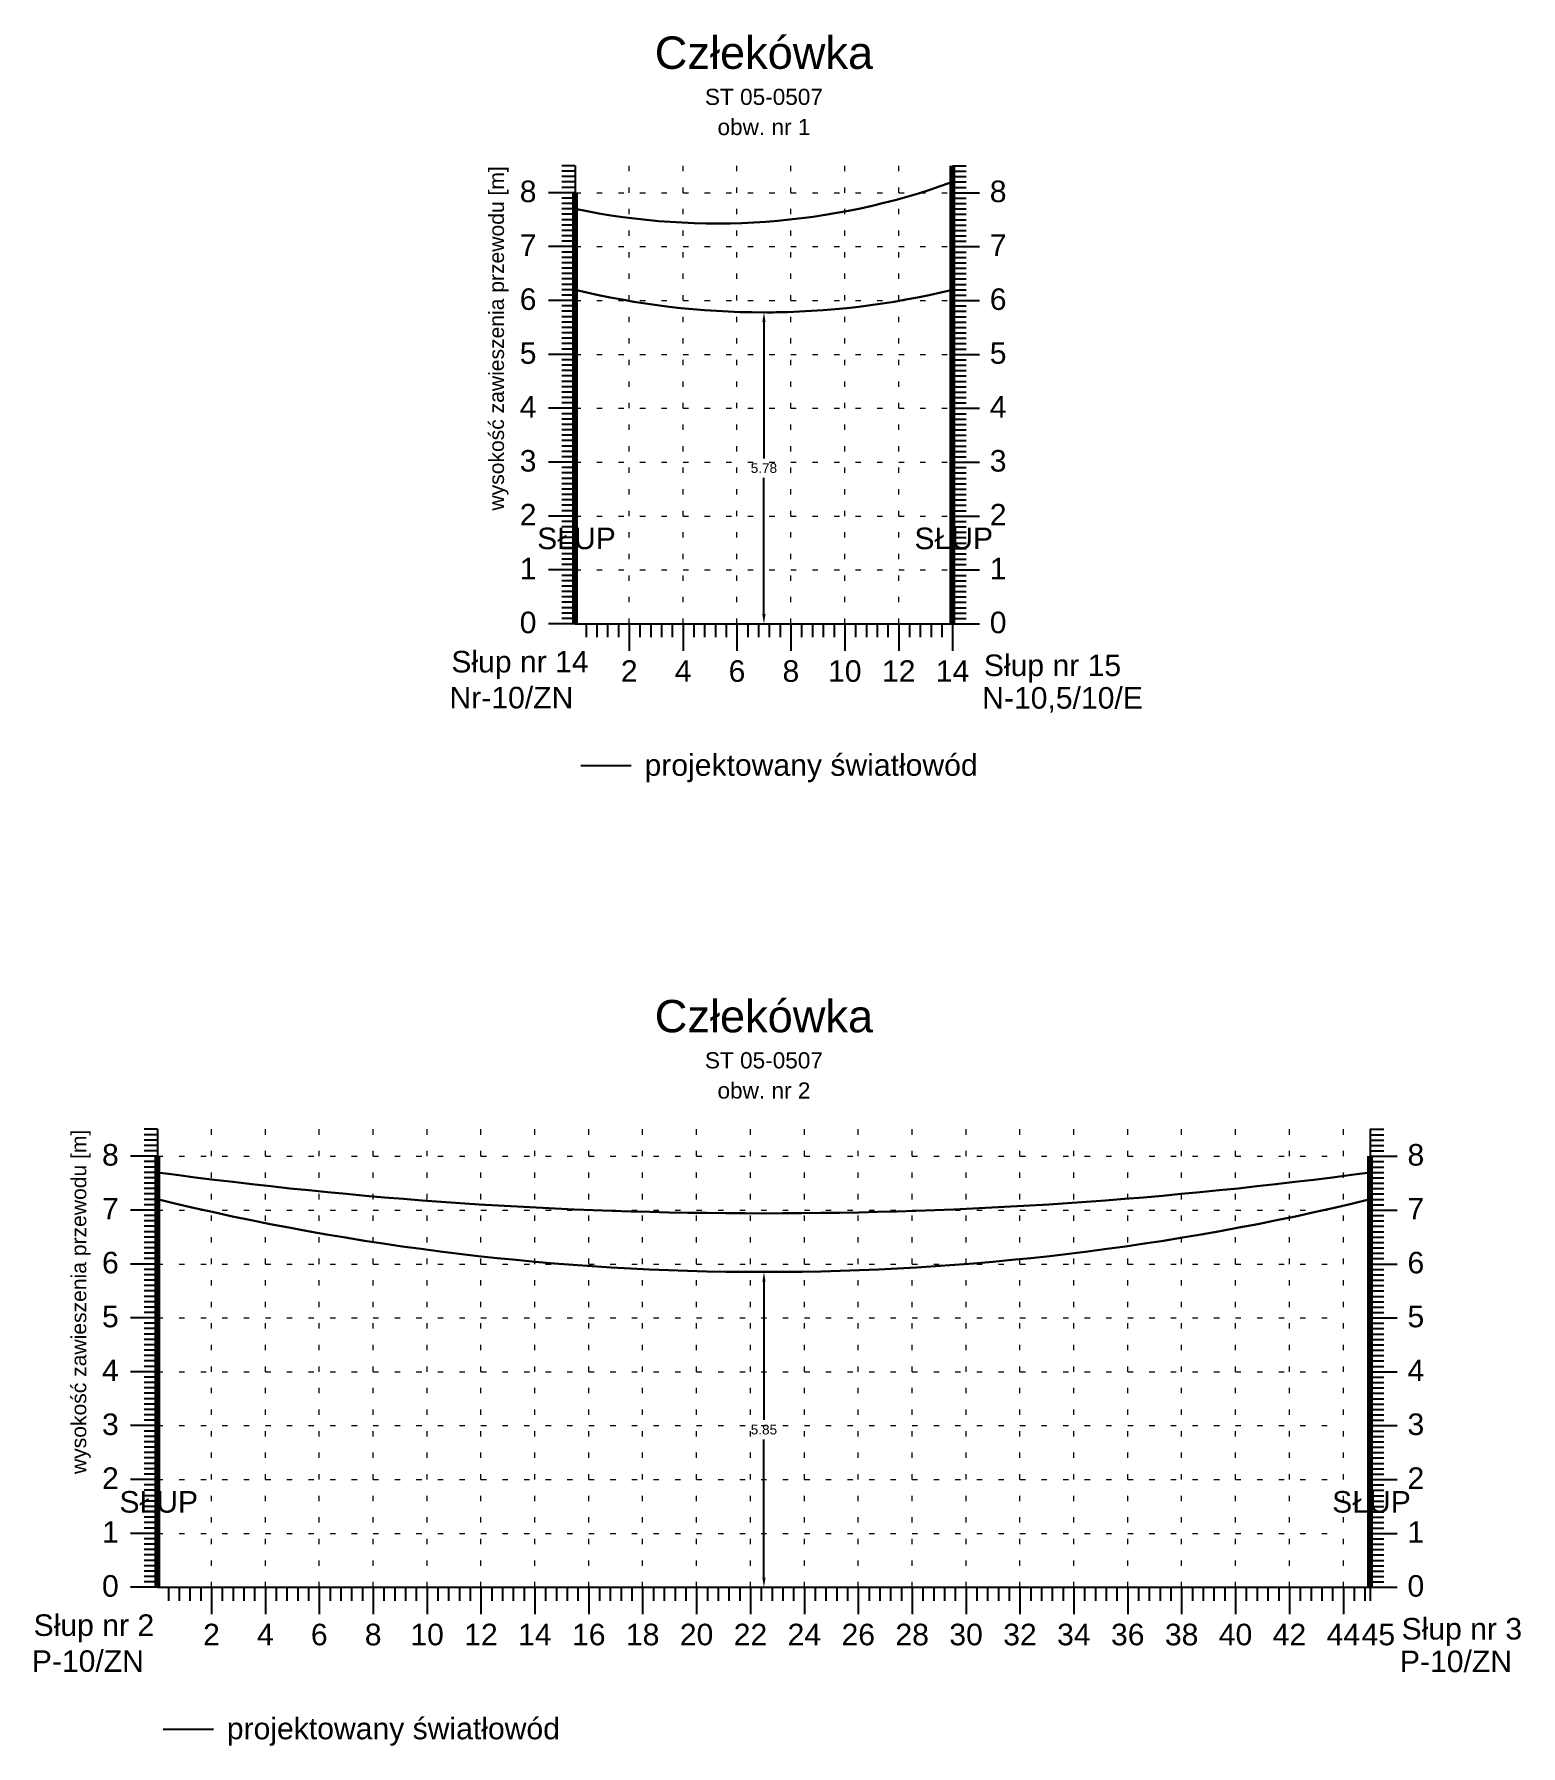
# Model space of a CAD drawing. Header units: inches. Extents: x -871 to 330, y 1326 to 1364.
# Drawn here: x -776.28 to -748.7, y 1331.44 to 1363.2 of the extents above; entities that cross this region are included whole.
import ezdxf
from ezdxf.enums import TextEntityAlignment as Align

# ---------------------------------------------------------------- set-up
doc = ezdxf.new("R2010")
doc.units = ezdxf.units.IN
doc.header["$MEASUREMENT"] = 0
doc.linetypes.add('ACAD_ISO07W100', pattern=[3, 0, -3])
doc.layers.add('ramka', color=7, linetype='Continuous', plot=False)
doc.styles.get("Standard").update_dxf_attribs({"font": 'arial.ttf'})
doc.dimstyles.get("Standard").update_dxf_attribs({"dimtxt": 0.25, "dimasz": 0.18, "dimexe": 0.18, "dimexo": 0.0625, "dimgap": -0.09, "dimtad": 0, "dimtih": 1, "dimtoh": 1, "dimzin": 0, "dimdsep": 46, "dimtxsty": 'Standard', "dimcen": 0.09, "dimadec": 0, "dimazin": 0, "dimtfac": 1, "dimtofl": 0, "dimtmove": 0, "dimatfit": 3, "dimfxl": 1, "dimtolj": 1, "dimtzin": 0, "dimarcsym": 0})

# ---------------------------------------------------------------- blocks, each defined once
blk = doc.blocks.new('*D3')
at = {"color": 0, "lineweight": -2}
for p, q in [((-762.684, 1358.036), (-762.559, 1358.036)), ((-762.739, 1357.856), (-762.739, 1355.326)), ((-762.739, 1352.436), (-762.739, 1354.966)), ((-762.834, 1352.256), (-762.559, 1352.256))]:
    blk.add_line(p, q, dxfattribs=at)
at = {"color": 0}
for points in [[(-762.709, 1357.856), (-762.769, 1357.856), (-762.739, 1358.036)], [(-762.709, 1352.436), (-762.769, 1352.436), (-762.739, 1352.256)]]:
    blk.add_solid(points, dxfattribs=at)
at = {"layer": 'Defpoints', "color": 0}
for p in [(-762.747, 1358.036), (-762.897, 1352.256), (-762.739, 1352.256)]:
    blk.add_point(p, dxfattribs=at)
at = {"color": 0, "lineweight": 25, "insert": (-762.739, 1355.146), "char_height": 0.18, "attachment_point": 5}
blk.add_mtext('\\A1;5.78', dxfattribs=at)
blk = doc.blocks.new('*D4')
at = {"color": 0, "lineweight": -2}
for p, q in [((-762.684, 1340.228), (-762.559, 1340.228)), ((-762.739, 1340.048), (-762.739, 1337.482)), ((-762.739, 1334.556), (-762.739, 1337.122)), ((-762.834, 1334.376), (-762.559, 1334.376))]:
    blk.add_line(p, q, dxfattribs=at)
at = {"color": 0}
for points in [[(-762.709, 1340.048), (-762.769, 1340.048), (-762.739, 1340.228)], [(-762.709, 1334.556), (-762.769, 1334.556), (-762.739, 1334.376)]]:
    blk.add_solid(points, dxfattribs=at)
at = {"layer": 'Defpoints', "color": 0}
for p in [(-762.747, 1340.228), (-762.897, 1334.376), (-762.739, 1334.376)]:
    blk.add_point(p, dxfattribs=at)
at = {"color": 0, "lineweight": 25, "insert": (-762.739, 1337.302), "char_height": 0.18, "attachment_point": 5}
blk.add_mtext('\\A1;5.85', dxfattribs=at)

msp = doc.modelspace()

# ---------------------------------------------------------------- linework, layer by layer
for p, q in [((-766.239, 1360.756), (-766.489, 1360.756)), ((-766.239, 1360.756), (-766.239, 1352.256)), ((-759.239, 1360.756), (-759.239, 1352.256)), ((-759.239, 1360.756), (-758.989, 1360.756)), ((-766.239, 1360.656), (-766.489, 1360.656)), ((-766.239, 1360.556), (-766.489, 1360.556)), ((-766.239, 1360.456), (-766.489, 1360.456)), ((-759.239, 1360.656), (-758.989, 1360.656)), ((-759.239, 1360.556), (-758.989, 1360.556)), ((-759.239, 1360.456), (-758.989, 1360.456)), ((-766.239, 1360.256), (-766.739, 1360.256)), ((-766.239, 1360.356), (-766.489, 1360.356)), ((-766.239, 1360.156), (-766.489, 1360.156)), ((-759.239, 1360.356), (-758.989, 1360.356)), ((-759.239, 1360.256), (-758.739, 1360.256)), ((-759.239, 1360.156), (-758.989, 1360.156)), ((-766.239, 1360.056), (-766.489, 1360.056)), ((-766.239, 1359.956), (-766.489, 1359.956)), ((-766.239, 1359.856), (-766.489, 1359.856)), ((-759.239, 1360.056), (-758.989, 1360.056)), ((-759.239, 1359.956), (-758.989, 1359.956)), ((-759.239, 1359.856), (-758.989, 1359.856)), ((-766.239, 1359.756), (-766.489, 1359.756)), ((-766.239, 1359.656), (-766.489, 1359.656)), ((-766.239, 1359.556), (-766.489, 1359.556)), ((-766.239, 1359.456), (-766.489, 1359.456)), ((-759.239, 1359.756), (-758.989, 1359.756)), ((-759.239, 1359.656), (-758.989, 1359.656)), ((-759.239, 1359.556), (-758.989, 1359.556)), ((-759.239, 1359.456), (-758.989, 1359.456)), ((-766.239, 1359.256), (-766.739, 1359.256)), ((-766.239, 1359.356), (-766.489, 1359.356)), ((-766.239, 1359.156), (-766.489, 1359.156)), ((-759.239, 1359.356), (-758.989, 1359.356)), ((-759.239, 1359.256), (-758.739, 1359.256)), ((-759.239, 1359.156), (-758.989, 1359.156)), ((-766.239, 1359.056), (-766.489, 1359.056)), ((-766.239, 1358.956), (-766.489, 1358.956)), ((-766.239, 1358.856), (-766.489, 1358.856)), ((-759.239, 1359.056), (-758.989, 1359.056)), ((-759.239, 1358.956), (-758.989, 1358.956)), ((-759.239, 1358.856), (-758.989, 1358.856)), ((-766.239, 1358.756), (-766.489, 1358.756)), ((-766.239, 1358.656), (-766.489, 1358.656)), ((-766.239, 1358.556), (-766.489, 1358.556)), ((-759.239, 1358.756), (-758.989, 1358.756)), ((-759.239, 1358.656), (-758.989, 1358.656)), ((-759.239, 1358.556), (-758.989, 1358.556)), ((-766.239, 1358.256), (-766.739, 1358.256)), ((-766.239, 1358.456), (-766.489, 1358.456)), ((-766.239, 1358.356), (-766.489, 1358.356)), ((-759.239, 1358.456), (-758.989, 1358.456)), ((-759.239, 1358.356), (-758.989, 1358.356)), ((-759.239, 1358.256), (-758.739, 1358.256)), ((-766.239, 1358.156), (-766.489, 1358.156)), ((-766.239, 1358.056), (-766.489, 1358.056)), ((-766.239, 1357.956), (-766.489, 1357.956)), ((-759.239, 1358.156), (-758.989, 1358.156)), ((-759.239, 1358.056), (-758.989, 1358.056)), ((-759.239, 1357.956), (-758.989, 1357.956)), ((-766.239, 1357.856), (-766.489, 1357.856)), ((-766.239, 1357.756), (-766.489, 1357.756)), ((-766.239, 1357.656), (-766.489, 1357.656)), ((-766.239, 1357.556), (-766.489, 1357.556)), ((-759.239, 1357.856), (-758.989, 1357.856)), ((-759.239, 1357.756), (-758.989, 1357.756)), ((-759.239, 1357.656), (-758.989, 1357.656)), ((-759.239, 1357.556), (-758.989, 1357.556)), ((-766.239, 1357.256), (-766.739, 1357.256)), ((-766.239, 1357.456), (-766.489, 1357.456)), ((-766.239, 1357.356), (-766.489, 1357.356)), ((-759.239, 1357.456), (-758.989, 1357.456)), ((-759.239, 1357.356), (-758.989, 1357.356)), ((-759.239, 1357.256), (-758.739, 1357.256)), ((-766.239, 1357.156), (-766.489, 1357.156)), ((-766.239, 1357.056), (-766.489, 1357.056)), ((-766.239, 1356.956), (-766.489, 1356.956)), ((-759.239, 1357.156), (-758.989, 1357.156)), ((-759.239, 1357.056), (-758.989, 1357.056)), ((-759.239, 1356.956), (-758.989, 1356.956)), ((-766.239, 1356.856), (-766.489, 1356.856)), ((-766.239, 1356.756), (-766.489, 1356.756)), ((-766.239, 1356.656), (-766.489, 1356.656)), ((-759.239, 1356.856), (-758.989, 1356.856)), ((-759.239, 1356.756), (-758.989, 1356.756)), ((-759.239, 1356.656), (-758.989, 1356.656)), ((-766.239, 1356.556), (-766.489, 1356.556)), ((-766.239, 1356.456), (-766.489, 1356.456)), ((-766.239, 1356.356), (-766.489, 1356.356)), ((-759.239, 1356.556), (-758.989, 1356.556)), ((-759.239, 1356.456), (-758.989, 1356.456)), ((-759.239, 1356.356), (-758.989, 1356.356)), ((-766.239, 1356.256), (-766.739, 1356.256)), ((-766.239, 1356.156), (-766.489, 1356.156)), ((-766.239, 1356.056), (-766.489, 1356.056)), ((-766.239, 1355.956), (-766.489, 1355.956)), ((-759.239, 1356.256), (-758.739, 1356.256)), ((-759.239, 1356.156), (-758.989, 1356.156)), ((-759.239, 1356.056), (-758.989, 1356.056)), ((-759.239, 1355.956), (-758.989, 1355.956)), ((-766.239, 1355.856), (-766.489, 1355.856)), ((-766.239, 1355.756), (-766.489, 1355.756)), ((-766.239, 1355.656), (-766.489, 1355.656)), ((-759.239, 1355.856), (-758.989, 1355.856)), ((-759.239, 1355.756), (-758.989, 1355.756)), ((-759.239, 1355.656), (-758.989, 1355.656)), ((-766.239, 1355.556), (-766.489, 1355.556)), ((-766.239, 1355.456), (-766.489, 1355.456)), ((-766.239, 1355.356), (-766.489, 1355.356)), ((-759.239, 1355.556), (-758.989, 1355.556)), ((-759.239, 1355.456), (-758.989, 1355.456)), ((-759.239, 1355.356), (-758.989, 1355.356)), ((-766.239, 1355.256), (-766.739, 1355.256)), ((-766.239, 1355.156), (-766.489, 1355.156)), ((-766.239, 1355.056), (-766.489, 1355.056)), ((-759.239, 1355.256), (-758.739, 1355.256)), ((-759.239, 1355.156), (-758.989, 1355.156)), ((-759.239, 1355.056), (-758.989, 1355.056)), ((-766.239, 1354.956), (-766.489, 1354.956)), ((-766.239, 1354.856), (-766.489, 1354.856)), ((-766.239, 1354.756), (-766.489, 1354.756)), ((-759.239, 1354.956), (-758.989, 1354.956)), ((-759.239, 1354.856), (-758.989, 1354.856)), ((-759.239, 1354.756), (-758.989, 1354.756)), ((-766.239, 1354.656), (-766.489, 1354.656)), ((-766.239, 1354.556), (-766.489, 1354.556)), ((-766.239, 1354.456), (-766.489, 1354.456)), ((-759.239, 1354.656), (-758.989, 1354.656)), ((-759.239, 1354.556), (-758.989, 1354.556)), ((-759.239, 1354.456), (-758.989, 1354.456)), ((-766.239, 1354.256), (-766.739, 1354.256)), ((-766.239, 1354.356), (-766.489, 1354.356)), ((-766.239, 1354.156), (-766.489, 1354.156)), ((-766.239, 1354.056), (-766.489, 1354.056)), ((-759.239, 1354.356), (-758.989, 1354.356)), ((-759.239, 1354.256), (-758.739, 1354.256)), ((-759.239, 1354.156), (-758.989, 1354.156)), ((-759.239, 1354.056), (-758.989, 1354.056)), ((-766.239, 1353.956), (-766.489, 1353.956)), ((-766.239, 1353.856), (-766.489, 1353.856)), ((-766.239, 1353.756), (-766.489, 1353.756)), ((-759.239, 1353.956), (-758.989, 1353.956)), ((-759.239, 1353.856), (-758.989, 1353.856)), ((-759.239, 1353.756), (-758.989, 1353.756)), ((-766.239, 1353.656), (-766.489, 1353.656)), ((-766.239, 1353.556), (-766.489, 1353.556)), ((-766.239, 1353.456), (-766.489, 1353.456)), ((-759.239, 1353.656), (-758.989, 1353.656)), ((-759.239, 1353.556), (-758.989, 1353.556)), ((-759.239, 1353.456), (-758.989, 1353.456)), ((-766.239, 1353.256), (-766.739, 1353.256)), ((-766.239, 1353.356), (-766.489, 1353.356)), ((-766.239, 1353.156), (-766.489, 1353.156)), ((-759.239, 1353.356), (-758.989, 1353.356)), ((-759.239, 1353.256), (-758.739, 1353.256)), ((-759.239, 1353.156), (-758.989, 1353.156)), ((-766.239, 1353.056), (-766.489, 1353.056)), ((-766.239, 1352.956), (-766.489, 1352.956)), ((-766.239, 1352.856), (-766.489, 1352.856)), ((-759.239, 1353.056), (-758.989, 1353.056)), ((-759.239, 1352.956), (-758.989, 1352.956)), ((-759.239, 1352.856), (-758.989, 1352.856)), ((-766.239, 1352.756), (-766.489, 1352.756)), ((-766.239, 1352.656), (-766.489, 1352.656)), ((-766.239, 1352.556), (-766.489, 1352.556)), ((-759.239, 1352.756), (-758.989, 1352.756)), ((-759.239, 1352.656), (-758.989, 1352.656)), ((-759.239, 1352.556), (-758.989, 1352.556)), ((-766.239, 1352.256), (-766.739, 1352.256)), ((-766.239, 1352.456), (-766.489, 1352.456)), ((-766.239, 1352.356), (-766.489, 1352.356)), ((-766.239, 1352.256), (-759.239, 1352.256)), ((-766.039, 1352.256), (-766.039, 1352.006)), ((-765.839, 1352.256), (-765.839, 1352.006)), ((-765.639, 1352.256), (-765.639, 1352.006)), ((-765.439, 1352.256), (-765.439, 1352.006)), ((-765.239, 1352.256), (-765.239, 1351.756)), ((-765.039, 1352.256), (-765.039, 1352.006)), ((-764.839, 1352.256), (-764.839, 1352.006)), ((-764.639, 1352.256), (-764.639, 1352.006)), ((-764.439, 1352.256), (-764.439, 1352.006)), ((-764.239, 1352.256), (-764.239, 1351.756)), ((-764.039, 1352.256), (-764.039, 1352.006)), ((-763.839, 1352.256), (-763.839, 1352.006)), ((-763.639, 1352.256), (-763.639, 1352.006)), ((-763.439, 1352.256), (-763.439, 1352.006)), ((-763.239, 1352.256), (-763.239, 1351.756)), ((-763.039, 1352.256), (-763.039, 1352.006)), ((-762.839, 1352.256), (-762.839, 1352.006)), ((-762.639, 1352.256), (-762.639, 1352.006)), ((-762.439, 1352.256), (-762.439, 1352.006)), ((-762.239, 1352.256), (-762.239, 1351.756)), ((-762.039, 1352.256), (-762.039, 1352.006)), ((-761.839, 1352.256), (-761.839, 1352.006)), ((-761.639, 1352.256), (-761.639, 1352.006)), ((-761.439, 1352.256), (-761.439, 1352.006)), ((-761.239, 1352.256), (-761.239, 1351.756)), ((-761.039, 1352.256), (-761.039, 1352.006)), ((-760.839, 1352.256), (-760.839, 1352.006)), ((-760.639, 1352.256), (-760.639, 1352.006)), ((-760.439, 1352.256), (-760.439, 1352.006)), ((-760.239, 1352.256), (-760.239, 1351.756)), ((-760.039, 1352.256), (-760.039, 1352.006)), ((-759.839, 1352.256), (-759.839, 1352.006)), ((-759.639, 1352.256), (-759.639, 1352.006)), ((-759.439, 1352.256), (-759.439, 1352.006)), ((-759.239, 1352.456), (-758.989, 1352.456)), ((-759.239, 1352.356), (-758.989, 1352.356)), ((-759.239, 1352.256), (-758.739, 1352.256)), ((-759.239, 1352.256), (-759.239, 1351.756)), ((-773.989, 1342.876), (-774.239, 1342.876)), ((-773.989, 1342.776), (-774.239, 1342.776)), ((-773.989, 1342.676), (-774.239, 1342.676)), ((-773.989, 1342.876), (-773.989, 1334.376)), ((-751.489, 1342.876), (-751.489, 1334.376)), ((-751.489, 1342.876), (-751.239, 1342.876)), ((-751.489, 1342.776), (-751.239, 1342.776)), ((-751.489, 1342.676), (-751.239, 1342.676)), ((-773.989, 1342.376), (-774.489, 1342.376)), ((-773.989, 1342.576), (-774.239, 1342.576)), ((-773.989, 1342.476), (-774.239, 1342.476)), ((-751.489, 1342.576), (-751.239, 1342.576)), ((-751.489, 1342.476), (-751.239, 1342.476)), ((-751.489, 1342.376), (-750.989, 1342.376)), ((-773.989, 1342.276), (-774.239, 1342.276)), ((-773.989, 1342.176), (-774.239, 1342.176)), ((-773.989, 1342.076), (-774.239, 1342.076)), ((-751.489, 1342.276), (-751.239, 1342.276)), ((-751.489, 1342.176), (-751.239, 1342.176)), ((-751.489, 1342.076), (-751.239, 1342.076)), ((-773.989, 1341.976), (-774.239, 1341.976)), ((-773.989, 1341.876), (-774.239, 1341.876)), ((-773.989, 1341.776), (-774.239, 1341.776)), ((-773.989, 1341.676), (-774.239, 1341.676)), ((-751.489, 1341.976), (-751.239, 1341.976)), ((-751.489, 1341.876), (-751.239, 1341.876)), ((-751.489, 1341.776), (-751.239, 1341.776)), ((-751.489, 1341.676), (-751.239, 1341.676)), ((-773.989, 1341.376), (-774.489, 1341.376)), ((-773.989, 1341.576), (-774.239, 1341.576)), ((-773.989, 1341.476), (-774.239, 1341.476)), ((-751.489, 1341.576), (-751.239, 1341.576)), ((-751.489, 1341.476), (-751.239, 1341.476)), ((-751.489, 1341.376), (-750.989, 1341.376)), ((-773.989, 1341.276), (-774.239, 1341.276)), ((-773.989, 1341.176), (-774.239, 1341.176)), ((-773.989, 1341.076), (-774.239, 1341.076)), ((-751.489, 1341.276), (-751.239, 1341.276)), ((-751.489, 1341.176), (-751.239, 1341.176)), ((-751.489, 1341.076), (-751.239, 1341.076)), ((-773.989, 1340.976), (-774.239, 1340.976)), ((-773.989, 1340.876), (-774.239, 1340.876)), ((-773.989, 1340.776), (-774.239, 1340.776)), ((-751.489, 1340.976), (-751.239, 1340.976)), ((-751.489, 1340.876), (-751.239, 1340.876)), ((-751.489, 1340.776), (-751.239, 1340.776)), ((-773.989, 1340.676), (-774.239, 1340.676)), ((-773.989, 1340.576), (-774.239, 1340.576)), ((-773.989, 1340.476), (-774.239, 1340.476)), ((-751.489, 1340.676), (-751.239, 1340.676)), ((-751.489, 1340.576), (-751.239, 1340.576)), ((-751.489, 1340.476), (-751.239, 1340.476)), ((-773.989, 1340.376), (-774.489, 1340.376)), ((-773.989, 1340.276), (-774.239, 1340.276)), ((-773.989, 1340.176), (-774.239, 1340.176)), ((-773.989, 1340.076), (-774.239, 1340.076)), ((-751.489, 1340.376), (-750.989, 1340.376)), ((-751.489, 1340.276), (-751.239, 1340.276)), ((-751.489, 1340.176), (-751.239, 1340.176)), ((-751.489, 1340.076), (-751.239, 1340.076)), ((-773.989, 1339.976), (-774.239, 1339.976)), ((-773.989, 1339.876), (-774.239, 1339.876)), ((-773.989, 1339.776), (-774.239, 1339.776)), ((-751.489, 1339.976), (-751.239, 1339.976)), ((-751.489, 1339.876), (-751.239, 1339.876)), ((-751.489, 1339.776), (-751.239, 1339.776)), ((-773.989, 1339.676), (-774.239, 1339.676)), ((-773.989, 1339.576), (-774.239, 1339.576)), ((-773.989, 1339.476), (-774.239, 1339.476)), ((-751.489, 1339.676), (-751.239, 1339.676)), ((-751.489, 1339.576), (-751.239, 1339.576)), ((-751.489, 1339.476), (-751.239, 1339.476)), ((-773.989, 1339.376), (-774.489, 1339.376)), ((-773.989, 1339.276), (-774.239, 1339.276)), ((-773.989, 1339.176), (-774.239, 1339.176)), ((-751.489, 1339.376), (-750.989, 1339.376)), ((-751.489, 1339.276), (-751.239, 1339.276)), ((-751.489, 1339.176), (-751.239, 1339.176)), ((-773.989, 1339.076), (-774.239, 1339.076)), ((-773.989, 1338.976), (-774.239, 1338.976)), ((-773.989, 1338.876), (-774.239, 1338.876)), ((-751.489, 1339.076), (-751.239, 1339.076)), ((-751.489, 1338.976), (-751.239, 1338.976)), ((-751.489, 1338.876), (-751.239, 1338.876)), ((-773.989, 1338.776), (-774.239, 1338.776)), ((-773.989, 1338.676), (-774.239, 1338.676)), ((-773.989, 1338.576), (-774.239, 1338.576)), ((-751.489, 1338.776), (-751.239, 1338.776)), ((-751.489, 1338.676), (-751.239, 1338.676)), ((-751.489, 1338.576), (-751.239, 1338.576)), ((-773.989, 1338.376), (-774.489, 1338.376)), ((-773.989, 1338.476), (-774.239, 1338.476)), ((-773.989, 1338.276), (-774.239, 1338.276)), ((-773.989, 1338.176), (-774.239, 1338.176)), ((-751.489, 1338.476), (-751.239, 1338.476)), ((-751.489, 1338.376), (-750.989, 1338.376)), ((-751.489, 1338.276), (-751.239, 1338.276)), ((-751.489, 1338.176), (-751.239, 1338.176)), ((-773.989, 1338.076), (-774.239, 1338.076)), ((-773.989, 1337.976), (-774.239, 1337.976)), ((-773.989, 1337.876), (-774.239, 1337.876)), ((-751.489, 1338.076), (-751.239, 1338.076)), ((-751.489, 1337.976), (-751.239, 1337.976)), ((-751.489, 1337.876), (-751.239, 1337.876)), ((-773.989, 1337.776), (-774.239, 1337.776)), ((-773.989, 1337.676), (-774.239, 1337.676)), ((-773.989, 1337.576), (-774.239, 1337.576)), ((-751.489, 1337.776), (-751.239, 1337.776)), ((-751.489, 1337.676), (-751.239, 1337.676)), ((-751.489, 1337.576), (-751.239, 1337.576)), ((-773.989, 1337.376), (-774.489, 1337.376)), ((-773.989, 1337.476), (-774.239, 1337.476)), ((-773.989, 1337.276), (-774.239, 1337.276)), ((-751.489, 1337.476), (-751.239, 1337.476)), ((-751.489, 1337.376), (-750.989, 1337.376)), ((-751.489, 1337.276), (-751.239, 1337.276)), ((-773.989, 1337.176), (-774.239, 1337.176)), ((-773.989, 1337.076), (-774.239, 1337.076)), ((-773.989, 1336.976), (-774.239, 1336.976)), ((-751.489, 1337.176), (-751.239, 1337.176)), ((-751.489, 1337.076), (-751.239, 1337.076)), ((-751.489, 1336.976), (-751.239, 1336.976)), ((-773.989, 1336.876), (-774.239, 1336.876)), ((-773.989, 1336.776), (-774.239, 1336.776)), ((-773.989, 1336.676), (-774.239, 1336.676)), ((-751.489, 1336.876), (-751.239, 1336.876)), ((-751.489, 1336.776), (-751.239, 1336.776)), ((-751.489, 1336.676), (-751.239, 1336.676)), ((-773.989, 1336.376), (-774.489, 1336.376)), ((-773.989, 1336.576), (-774.239, 1336.576)), ((-773.989, 1336.476), (-774.239, 1336.476)), ((-773.989, 1336.276), (-774.239, 1336.276)), ((-751.489, 1336.576), (-751.239, 1336.576)), ((-751.489, 1336.476), (-751.239, 1336.476)), ((-751.489, 1336.376), (-750.989, 1336.376)), ((-751.489, 1336.276), (-751.239, 1336.276)), ((-773.989, 1336.176), (-774.239, 1336.176)), ((-773.989, 1336.076), (-774.239, 1336.076)), ((-773.989, 1335.976), (-774.239, 1335.976)), ((-751.489, 1336.176), (-751.239, 1336.176)), ((-751.489, 1336.076), (-751.239, 1336.076)), ((-751.489, 1335.976), (-751.239, 1335.976)), ((-773.989, 1335.876), (-774.239, 1335.876)), ((-773.989, 1335.776), (-774.239, 1335.776)), ((-773.989, 1335.676), (-774.239, 1335.676)), ((-751.489, 1335.876), (-751.239, 1335.876)), ((-751.489, 1335.776), (-751.239, 1335.776)), ((-751.489, 1335.676), (-751.239, 1335.676)), ((-773.989, 1335.376), (-774.489, 1335.376)), ((-773.989, 1335.576), (-774.239, 1335.576)), ((-773.989, 1335.476), (-774.239, 1335.476)), ((-751.489, 1335.576), (-751.239, 1335.576)), ((-751.489, 1335.476), (-751.239, 1335.476)), ((-751.489, 1335.376), (-750.989, 1335.376)), ((-773.989, 1335.276), (-774.239, 1335.276)), ((-773.989, 1335.176), (-774.239, 1335.176)), ((-773.989, 1335.076), (-774.239, 1335.076)), ((-751.489, 1335.276), (-751.239, 1335.276)), ((-751.489, 1335.176), (-751.239, 1335.176)), ((-751.489, 1335.076), (-751.239, 1335.076)), ((-773.989, 1334.976), (-774.239, 1334.976)), ((-773.989, 1334.876), (-774.239, 1334.876)), ((-773.989, 1334.776), (-774.239, 1334.776)), ((-773.989, 1334.676), (-774.239, 1334.676)), ((-751.489, 1334.976), (-751.239, 1334.976)), ((-751.489, 1334.876), (-751.239, 1334.876)), ((-751.489, 1334.776), (-751.239, 1334.776)), ((-751.489, 1334.676), (-751.239, 1334.676)), ((-773.989, 1334.376), (-774.489, 1334.376)), ((-773.989, 1334.576), (-774.239, 1334.576)), ((-773.989, 1334.476), (-774.239, 1334.476)), ((-773.989, 1334.376), (-751.489, 1334.376)), ((-773.789, 1334.376), (-773.789, 1334.126)), ((-773.589, 1334.376), (-773.589, 1334.126)), ((-773.389, 1334.376), (-773.389, 1334.126)), ((-773.189, 1334.376), (-773.189, 1334.126)), ((-772.989, 1334.376), (-772.989, 1333.876)), ((-772.789, 1334.376), (-772.789, 1334.126)), ((-772.589, 1334.376), (-772.589, 1334.126)), ((-772.389, 1334.376), (-772.389, 1334.126)), ((-772.189, 1334.376), (-772.189, 1334.126)), ((-771.989, 1334.376), (-771.989, 1333.876)), ((-771.789, 1334.376), (-771.789, 1334.126)), ((-771.589, 1334.376), (-771.589, 1334.126)), ((-771.389, 1334.376), (-771.389, 1334.126)), ((-771.189, 1334.376), (-771.189, 1334.126)), ((-770.989, 1334.376), (-770.989, 1333.876)), ((-770.789, 1334.376), (-770.789, 1334.126)), ((-770.589, 1334.376), (-770.589, 1334.126)), ((-770.389, 1334.376), (-770.389, 1334.126)), ((-770.189, 1334.376), (-770.189, 1334.126)), ((-769.989, 1334.376), (-769.989, 1333.876)), ((-769.789, 1334.376), (-769.789, 1334.126)), ((-769.589, 1334.376), (-769.589, 1334.126)), ((-769.389, 1334.376), (-769.389, 1334.126)), ((-769.189, 1334.376), (-769.189, 1334.126)), ((-768.989, 1334.376), (-768.989, 1333.876)), ((-768.789, 1334.376), (-768.789, 1334.126)), ((-768.589, 1334.376), (-768.589, 1334.126)), ((-768.389, 1334.376), (-768.389, 1334.126)), ((-768.189, 1334.376), (-768.189, 1334.126)), ((-767.989, 1334.376), (-767.989, 1333.876)), ((-767.789, 1334.376), (-767.789, 1334.126)), ((-767.589, 1334.376), (-767.589, 1334.126)), ((-767.389, 1334.376), (-767.389, 1334.126)), ((-767.189, 1334.376), (-767.189, 1334.126)), ((-766.989, 1334.376), (-766.989, 1333.876)), ((-766.789, 1334.376), (-766.789, 1334.126)), ((-766.589, 1334.376), (-766.589, 1334.126)), ((-766.389, 1334.376), (-766.389, 1334.126)), ((-766.189, 1334.376), (-766.189, 1334.126)), ((-765.989, 1334.376), (-765.989, 1333.876)), ((-765.789, 1334.376), (-765.789, 1334.126)), ((-765.589, 1334.376), (-765.589, 1334.126)), ((-765.389, 1334.376), (-765.389, 1334.126)), ((-765.189, 1334.376), (-765.189, 1334.126)), ((-764.989, 1334.376), (-764.989, 1333.876)), ((-764.789, 1334.376), (-764.789, 1334.126)), ((-764.589, 1334.376), (-764.589, 1334.126)), ((-764.389, 1334.376), (-764.389, 1334.126)), ((-764.189, 1334.376), (-764.189, 1334.126)), ((-763.989, 1334.376), (-763.989, 1333.876)), ((-763.789, 1334.376), (-763.789, 1334.126)), ((-763.589, 1334.376), (-763.589, 1334.126)), ((-763.389, 1334.376), (-763.389, 1334.126)), ((-763.189, 1334.376), (-763.189, 1334.126)), ((-762.989, 1334.376), (-762.989, 1333.876)), ((-762.789, 1334.376), (-762.789, 1334.126)), ((-762.589, 1334.376), (-762.589, 1334.126)), ((-762.389, 1334.376), (-762.389, 1334.126)), ((-762.189, 1334.376), (-762.189, 1334.126)), ((-761.989, 1334.376), (-761.989, 1333.876)), ((-761.789, 1334.376), (-761.789, 1334.126)), ((-761.589, 1334.376), (-761.589, 1334.126)), ((-761.389, 1334.376), (-761.389, 1334.126)), ((-761.189, 1334.376), (-761.189, 1334.126)), ((-760.989, 1334.376), (-760.989, 1333.876)), ((-760.789, 1334.376), (-760.789, 1334.126)), ((-760.589, 1334.376), (-760.589, 1334.126)), ((-760.389, 1334.376), (-760.389, 1334.126)), ((-760.189, 1334.376), (-760.189, 1334.126)), ((-759.989, 1334.376), (-759.989, 1333.876)), ((-759.789, 1334.376), (-759.789, 1334.126)), ((-759.589, 1334.376), (-759.589, 1334.126)), ((-759.389, 1334.376), (-759.389, 1334.126)), ((-759.189, 1334.376), (-759.189, 1334.126)), ((-758.989, 1334.376), (-758.989, 1333.876)), ((-758.789, 1334.376), (-758.789, 1334.126)), ((-758.589, 1334.376), (-758.589, 1334.126)), ((-758.389, 1334.376), (-758.389, 1334.126)), ((-758.189, 1334.376), (-758.189, 1334.126)), ((-757.989, 1334.376), (-757.989, 1333.876)), ((-757.789, 1334.376), (-757.789, 1334.126)), ((-757.589, 1334.376), (-757.589, 1334.126)), ((-757.389, 1334.376), (-757.389, 1334.126)), ((-757.189, 1334.376), (-757.189, 1334.126)), ((-756.989, 1334.376), (-756.989, 1333.876)), ((-756.789, 1334.376), (-756.789, 1334.126)), ((-756.589, 1334.376), (-756.589, 1334.126)), ((-756.389, 1334.376), (-756.389, 1334.126)), ((-756.189, 1334.376), (-756.189, 1334.126)), ((-755.989, 1334.376), (-755.989, 1333.876)), ((-755.789, 1334.376), (-755.789, 1334.126)), ((-755.589, 1334.376), (-755.589, 1334.126)), ((-755.389, 1334.376), (-755.389, 1334.126)), ((-755.189, 1334.376), (-755.189, 1334.126)), ((-754.989, 1334.376), (-754.989, 1333.876)), ((-754.789, 1334.376), (-754.789, 1334.126)), ((-754.589, 1334.376), (-754.589, 1334.126)), ((-754.389, 1334.376), (-754.389, 1334.126)), ((-754.189, 1334.376), (-754.189, 1334.126)), ((-753.989, 1334.376), (-753.989, 1333.876)), ((-753.789, 1334.376), (-753.789, 1334.126)), ((-753.589, 1334.376), (-753.589, 1334.126)), ((-753.389, 1334.376), (-753.389, 1334.126)), ((-753.189, 1334.376), (-753.189, 1334.126)), ((-752.989, 1334.376), (-752.989, 1333.876)), ((-752.789, 1334.376), (-752.789, 1334.126)), ((-752.589, 1334.376), (-752.589, 1334.126)), ((-752.389, 1334.376), (-752.389, 1334.126)), ((-752.189, 1334.376), (-752.189, 1334.126)), ((-751.989, 1334.376), (-751.989, 1333.876)), ((-751.789, 1334.376), (-751.789, 1334.126)), ((-751.589, 1334.376), (-751.589, 1334.126)), ((-751.489, 1334.576), (-751.239, 1334.576)), ((-751.489, 1334.476), (-751.239, 1334.476)), ((-751.489, 1334.376), (-750.989, 1334.376)), ((-751.489, 1334.376), (-751.489, 1334.126))]:
    msp.add_line(p, q)
at = {"linetype": 'ACAD_ISO07W100', "lineweight": 15, "ltscale": 0.1}
for p, q in [((-765.239, 1352.256), (-765.239, 1360.756)), ((-764.239, 1352.256), (-764.239, 1360.756)), ((-763.239, 1352.256), (-763.239, 1360.756)), ((-762.239, 1352.256), (-762.239, 1360.756)), ((-761.239, 1352.256), (-761.239, 1360.756)), ((-760.239, 1352.256), (-760.239, 1360.756)), ((-759.239, 1352.256), (-759.239, 1360.756)), ((-766.239, 1360.256), (-759.239, 1360.256)), ((-766.239, 1359.256), (-759.239, 1359.256)), ((-766.239, 1358.256), (-759.239, 1358.256)), ((-766.239, 1357.256), (-759.239, 1357.256)), ((-766.239, 1356.256), (-759.239, 1356.256)), ((-766.239, 1355.256), (-759.239, 1355.256)), ((-766.239, 1354.256), (-759.239, 1354.256)), ((-766.239, 1353.256), (-759.239, 1353.256)), ((-766.239, 1352.256), (-759.239, 1352.256)), ((-772.989, 1334.376), (-772.989, 1342.876)), ((-771.989, 1334.376), (-771.989, 1342.876)), ((-770.989, 1334.376), (-770.989, 1342.876)), ((-769.989, 1334.376), (-769.989, 1342.876)), ((-768.989, 1334.376), (-768.989, 1342.876)), ((-767.989, 1334.376), (-767.989, 1342.876)), ((-766.989, 1334.376), (-766.989, 1342.876)), ((-765.989, 1334.376), (-765.989, 1342.876)), ((-764.989, 1334.376), (-764.989, 1342.876)), ((-763.989, 1334.376), (-763.989, 1342.876)), ((-762.989, 1334.376), (-762.989, 1342.876)), ((-761.989, 1334.376), (-761.989, 1342.876)), ((-760.989, 1334.376), (-760.989, 1342.876)), ((-759.989, 1334.376), (-759.989, 1342.876)), ((-758.989, 1334.376), (-758.989, 1342.876)), ((-757.989, 1334.376), (-757.989, 1342.876)), ((-756.989, 1334.376), (-756.989, 1342.876)), ((-755.989, 1334.376), (-755.989, 1342.876)), ((-754.989, 1334.376), (-754.989, 1342.876)), ((-753.989, 1334.376), (-753.989, 1342.876)), ((-752.989, 1334.376), (-752.989, 1342.876)), ((-751.989, 1334.376), (-751.989, 1342.876)), ((-751.489, 1334.376), (-751.489, 1342.876)), ((-773.989, 1342.376), (-751.989, 1342.376)), ((-773.989, 1341.376), (-751.989, 1341.376)), ((-773.989, 1340.376), (-751.989, 1340.376)), ((-773.989, 1339.376), (-751.989, 1339.376)), ((-773.989, 1338.376), (-751.989, 1338.376)), ((-773.989, 1337.376), (-751.989, 1337.376)), ((-773.989, 1336.376), (-751.989, 1336.376)), ((-773.989, 1335.376), (-751.989, 1335.376)), ((-773.989, 1334.376), (-751.989, 1334.376))]:
    msp.add_line(p, q, dxfattribs=at)
at = {"lineweight": 100}
for p, q in [((-759.239, 1352.256), (-759.239, 1360.756)), ((-766.239, 1352.256), (-766.239, 1360.256)), ((-773.989, 1334.376), (-773.989, 1342.376)), ((-751.489, 1334.376), (-751.489, 1342.376))]:
    msp.add_line(p, q, dxfattribs=at)
at = {"color": 3, "lineweight": 25}
for p, q in [((-766.134, 1349.626), (-765.203, 1349.626)), ((-773.884, 1331.746), (-772.953, 1331.746))]:
    msp.add_line(p, q, dxfattribs=at)
at = {"lineweight": 30}
for centre, radius, start, end in [((-763.619, 1372.525), 12.839, 258.2248, 289.9464), ((-762.739, 1424.961), 83.645, 262.27045, 277.72955)]:
    msp.add_arc(centre, radius, start, end, dxfattribs=at)
at = {"color": 3, "lineweight": 30}
for centre, radius, start, end in [((-762.739, 1372.829), 14.793, 256.3145, 283.6855), ((-762.739, 1387.836), 47.608, 256.3315, 283.6685)]:
    msp.add_arc(centre, radius, start, end, dxfattribs=at)
at = {"layer": 'ramka'}
for p, q in [((-766.239, 1352.256), (-762.739, 1352.256)), ((-773.989, 1334.376), (-762.739, 1334.376))]:
    msp.add_line(p, q, dxfattribs=at)

# ---------------------------------------------------------------- texts
for s, height, p in [('Człekówka', 0.6, (-762.739, 1362.556)), ('ST 05-0507', 0.3, (-762.739, 1361.886)), ('obw. nr 1', 0.3, (-762.739, 1361.326)), ('2', 0.4, (-765.239, 1351.18)), ('4', 0.4, (-764.239, 1351.18)), ('6', 0.4, (-763.239, 1351.18)), ('8', 0.4, (-762.239, 1351.18)), ('10', 0.4, (-761.239, 1351.18)), ('12', 0.4, (-760.239, 1351.18)), ('14', 0.4, (-759.239, 1351.18)), ('Człekówka', 0.6, (-762.739, 1344.676)), ('ST 05-0507', 0.3, (-762.739, 1344.006)), ('obw. nr 2', 0.3, (-762.739, 1343.446)), ('2', 0.4, (-772.989, 1333.3)), ('4', 0.4, (-771.989, 1333.3)), ('6', 0.4, (-770.989, 1333.3)), ('8', 0.4, (-769.989, 1333.3)), ('10', 0.4, (-768.989, 1333.3)), ('12', 0.4, (-767.989, 1333.3)), ('14', 0.4, (-766.989, 1333.3)), ('16', 0.4, (-765.989, 1333.3)), ('18', 0.4, (-764.989, 1333.3)), ('20', 0.4, (-763.989, 1333.3)), ('22', 0.4, (-762.989, 1333.3)), ('24', 0.4, (-761.989, 1333.3)), ('26', 0.4, (-760.989, 1333.3)), ('28', 0.4, (-759.989, 1333.3)), ('30', 0.4, (-758.989, 1333.3)), ('32', 0.4, (-757.989, 1333.3)), ('34', 0.4, (-756.989, 1333.3)), ('36', 0.4, (-755.989, 1333.3)), ('38', 0.4, (-754.989, 1333.3)), ('40', 0.4, (-753.989, 1333.3)), ('42', 0.4, (-752.989, 1333.3)), ('44', 0.4, (-751.989, 1333.3)), ('45', 0.4, (-751.339, 1333.3))]:
    msp.add_text(s, height=height).set_placement(p, align=Align.CENTER)
for s, p in [('8', (-766.959, 1360.082)), ('7', (-766.959, 1359.082)), ('6', (-766.959, 1358.082)), ('5', (-766.959, 1357.082)), ('4', (-766.959, 1356.082)), ('3', (-766.959, 1355.082)), ('2', (-766.959, 1354.082)), ('1', (-766.959, 1353.082)), ('0', (-766.959, 1352.082)), ('8', (-774.709, 1342.202)), ('7', (-774.709, 1341.202)), ('6', (-774.709, 1340.202)), ('5', (-774.709, 1339.202)), ('4', (-774.709, 1338.202)), ('3', (-774.709, 1337.202)), ('2', (-774.709, 1336.202)), ('1', (-774.709, 1335.202)), ('0', (-774.709, 1334.202))]:
    msp.add_text(s, height=0.4).set_placement(p, align=Align.RIGHT)
for s, p in [('8', (-758.549, 1360.082)), ('7', (-758.549, 1359.082)), ('6', (-758.549, 1358.082)), ('5', (-758.549, 1357.082)), ('4', (-758.549, 1356.082)), ('3', (-758.549, 1355.082)), ('2', (-758.549, 1354.082)), ('1', (-758.549, 1353.082)), ('0', (-758.549, 1352.082)), ('Słup nr 14', (-768.539, 1351.354)), ('Słup nr 15', (-758.659, 1351.287)), ('Nr-10/ZN', (-768.573, 1350.687)), ('N-10,5/10/E', (-758.69, 1350.682)), ('projektowany światłowód', (-764.954, 1349.436)), ('8', (-750.799, 1342.202)), ('7', (-750.799, 1341.202)), ('6', (-750.799, 1340.202)), ('5', (-750.799, 1339.202)), ('4', (-750.799, 1338.202)), ('3', (-750.799, 1337.202)), ('2', (-750.799, 1336.202)), ('1', (-750.799, 1335.202)), ('0', (-750.799, 1334.202)), ('Słup nr 2', (-776.289, 1333.474)), ('Słup nr 3', (-750.909, 1333.407)), ('P-10/ZN', (-776.323, 1332.807)), ('P-10/ZN', (-750.94, 1332.802)), ('projektowany światłowód', (-772.704, 1331.556))]:
    msp.add_text(s, height=0.4).set_placement(p)
at = {"char_height": 0.28, "width": 9.28, "attachment_point": 1, "rotation": 90}
for insert in [(-767.842, 1354.358), (-775.592, 1336.478)]:
    msp.add_mtext('wysokość zawieszenia przewodu [m]', dxfattribs=dict(at, insert=insert))
at = {"char_height": 0.4, "width": 1.537, "attachment_point": 1}
for insert in [(-766.947, 1354.042), (-759.947, 1354.042), (-774.697, 1336.162), (-752.197, 1336.162)]:
    msp.add_mtext('SŁUP', dxfattribs=dict(at, insert=insert))

# ---------------------------------------------------------------- dimensions: what is measured, and where the dimension line sits
at = {"lineweight": 25}
for base, p1, p2, text, picture, middle in [((-762.739, 1352.256), (-762.747, 1358.036), (-762.897, 1352.256), '5.78', '*D3', (-762.739, 1355.146)), ((-762.739, 1334.376), (-762.747, 1340.228), (-762.897, 1334.376), '5.85', '*D4', (-762.739, 1337.302))]:
    dim = msp.add_linear_dim(base=base, p1=p1, p2=p2, angle=90, text=text, dimstyle='Standard', dxfattribs=at)
    dim.commit()
    dim.dimension.update_dxf_attribs({"geometry": picture, "text_midpoint": middle})

doc.saveas('drawing.dxf')
